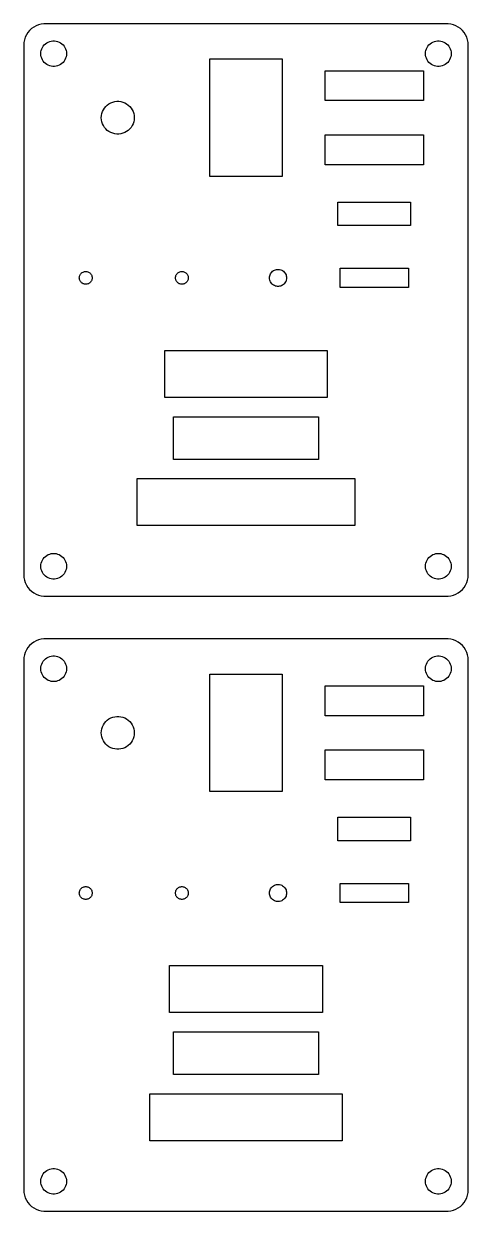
# Model space of a CAD drawing. Header units: metres. Extents: x -52 to 52, y -67 to 3091.
# Drawn here: x -52 to 52, y 1805 to 2083 of the extents above; entities that cross this region are included whole.
import ezdxf

# ---------------------------------------------------------------- set-up
doc = ezdxf.new("R2010")
doc.units = ezdxf.units.M

msp = doc.modelspace()

# ---------------------------------------------------------------- linework, layer by layer
for p, q in [((-49.6791, 2082.22), (-50.1871, 2081.85)), ((-49.1289, 2082.52), (-49.6791, 2082.22)), ((-48.5451, 2082.76), (-49.1289, 2082.52)), ((-47.9369, 2082.91), (-48.5451, 2082.76)), ((-47.3139, 2082.99), (-47.9369, 2082.91)), ((47.3139, 2082.99), (-47.3139, 2082.99)), ((47.9369, 2082.91), (47.3139, 2082.99)), ((48.5451, 2082.76), (47.9369, 2082.91)), ((49.1289, 2082.52), (48.5451, 2082.76)), ((49.6791, 2082.22), (49.1289, 2082.52)), ((50.1871, 2081.85), (49.6791, 2082.22)), ((-51.6489, 2079.84), (-51.8429, 2079.24)), ((-51.3815, 2080.41), (-51.6489, 2079.84)), ((-51.0451, 2080.94), (-51.3815, 2080.41)), ((-50.6448, 2081.42), (-51.0451, 2080.94)), ((-50.1871, 2081.85), (-50.6448, 2081.42)), ((50.6448, 2081.42), (50.1871, 2081.85)), ((51.0451, 2080.94), (50.6448, 2081.42)), ((51.3815, 2080.41), (51.0451, 2080.94)), ((51.6489, 2079.84), (51.3815, 2080.41)), ((51.8429, 2079.24), (51.6489, 2079.84)), ((-51.9606, 2078.63), (-52, 2078)), ((-52, 2078), (-52, 1954)), ((-51.8429, 2079.24), (-51.9606, 2078.63)), ((-47.9763, 2076.38), (-47.9057, 2076.75)), ((-47.9057, 2076.75), (-47.7893, 2077.1)), ((-47.7893, 2077.1), (-47.6289, 2077.45)), ((-47.6289, 2077.45), (-47.427, 2077.76)), ((-47.427, 2077.76), (-47.1869, 2078.05)), ((-47.1869, 2078.05), (-46.9123, 2078.31)), ((-46.9123, 2078.31), (-46.6075, 2078.53)), ((-46.6075, 2078.53), (-46.2773, 2078.71)), ((-46.2773, 2078.71), (-45.927, 2078.85)), ((-45.927, 2078.85), (-45.5621, 2078.95)), ((-45.5621, 2078.95), (-45.1884, 2078.99)), ((-45.1884, 2078.99), (-44.8116, 2078.99)), ((-44.8116, 2078.99), (-44.4379, 2078.95)), ((-44.4379, 2078.95), (-44.0729, 2078.85)), ((-44.0729, 2078.85), (-43.7227, 2078.71)), ((-43.7227, 2078.71), (-43.3925, 2078.53)), ((-43.3925, 2078.53), (-43.0877, 2078.31)), ((-43.0877, 2078.31), (-42.8131, 2078.05)), ((-42.8131, 2078.05), (-42.5729, 2077.76)), ((-42.5729, 2077.76), (-42.3711, 2077.45)), ((-42.3711, 2077.45), (-42.2107, 2077.1)), ((-42.2107, 2077.1), (-42.0942, 2076.75)), ((-42.0942, 2076.75), (-42.0237, 2076.38)), ((42.0237, 2076.38), (42.0942, 2076.75)), ((42.0942, 2076.75), (42.2107, 2077.1)), ((42.2107, 2077.1), (42.3711, 2077.45)), ((42.3711, 2077.45), (42.5729, 2077.76)), ((42.5729, 2077.76), (42.8131, 2078.05)), ((42.8131, 2078.05), (43.0877, 2078.31)), ((43.0877, 2078.31), (43.3925, 2078.53)), ((43.3925, 2078.53), (43.7227, 2078.71)), ((43.7227, 2078.71), (44.0729, 2078.85)), ((44.0729, 2078.85), (44.4379, 2078.95)), ((44.4379, 2078.95), (44.8116, 2078.99)), ((44.8116, 2078.99), (45.1884, 2078.99)), ((45.1884, 2078.99), (45.5621, 2078.95)), ((45.5621, 2078.95), (45.927, 2078.85)), ((45.927, 2078.85), (46.2773, 2078.71)), ((46.2773, 2078.71), (46.6075, 2078.53)), ((46.6075, 2078.53), (46.9123, 2078.31)), ((46.9123, 2078.31), (47.1869, 2078.05)), ((47.1869, 2078.05), (47.427, 2077.76)), ((47.427, 2077.76), (47.6289, 2077.45)), ((47.6289, 2077.45), (47.7893, 2077.1)), ((47.7893, 2077.1), (47.9057, 2076.75)), ((47.9057, 2076.75), (47.9763, 2076.38)), ((51.9606, 2078.63), (51.8429, 2079.24)), ((52, 2078), (51.9606, 2078.63)), ((52, 1954), (52, 2078)), ((-48, 2076), (-47.9763, 2076.38)), ((-47.9763, 2075.62), (-48, 2076)), ((-47.9057, 2075.25), (-47.9763, 2075.62)), ((-47.7893, 2074.9), (-47.9057, 2075.25)), ((-47.6289, 2074.55), (-47.7893, 2074.9)), ((-47.427, 2074.24), (-47.6289, 2074.55)), ((-47.1869, 2073.95), (-47.427, 2074.24)), ((-46.9123, 2073.69), (-47.1869, 2073.95)), ((-42.8131, 2073.95), (-43.0877, 2073.69)), ((-42.5729, 2074.24), (-42.8131, 2073.95)), ((-42.3711, 2074.55), (-42.5729, 2074.24)), ((-42.2107, 2074.9), (-42.3711, 2074.55)), ((-42.0942, 2075.25), (-42.2107, 2074.9)), ((-42.0237, 2075.62), (-42.0942, 2075.25)), ((-42.0237, 2076.38), (-42, 2076)), ((-42, 2076), (-42.0237, 2075.62)), ((-8.5, 2047.25), (-8.5, 2074.75)), ((-8.5, 2074.75), (8.5, 2074.75)), ((8.5, 2074.75), (8.5, 2047.25)), ((42, 2076), (42.0237, 2076.38)), ((42.0237, 2075.62), (42, 2076)), ((42.0942, 2075.25), (42.0237, 2075.62)), ((42.2107, 2074.9), (42.0942, 2075.25)), ((42.3711, 2074.55), (42.2107, 2074.9)), ((42.5729, 2074.24), (42.3711, 2074.55)), ((42.8131, 2073.95), (42.5729, 2074.24)), ((43.0877, 2073.69), (42.8131, 2073.95)), ((47.1869, 2073.95), (46.9123, 2073.69)), ((47.427, 2074.24), (47.1869, 2073.95)), ((47.6289, 2074.55), (47.427, 2074.24)), ((47.7893, 2074.9), (47.6289, 2074.55)), ((47.9057, 2075.25), (47.7893, 2074.9)), ((47.9763, 2075.62), (47.9057, 2075.25)), ((47.9763, 2076.38), (48, 2076)), ((48, 2076), (47.9763, 2075.62)), ((-46.6075, 2073.47), (-46.9123, 2073.69)), ((-46.2773, 2073.29), (-46.6075, 2073.47)), ((-45.927, 2073.15), (-46.2773, 2073.29)), ((-45.5621, 2073.05), (-45.927, 2073.15)), ((-45.1884, 2073.01), (-45.5621, 2073.05)), ((-44.8116, 2073.01), (-45.1884, 2073.01)), ((-44.4379, 2073.05), (-44.8116, 2073.01)), ((-44.0729, 2073.15), (-44.4379, 2073.05)), ((-43.7227, 2073.29), (-44.0729, 2073.15)), ((-43.3925, 2073.47), (-43.7227, 2073.29)), ((-43.0877, 2073.69), (-43.3925, 2073.47)), ((18.5, 2065), (18.5, 2072)), ((18.5, 2072), (41.5, 2072)), ((41.5, 2072), (41.5, 2065)), ((43.3925, 2073.47), (43.0877, 2073.69)), ((43.7227, 2073.29), (43.3925, 2073.47)), ((44.0729, 2073.15), (43.7227, 2073.29)), ((44.4379, 2073.05), (44.0729, 2073.15)), ((44.8116, 2073.01), (44.4379, 2073.05)), ((45.1884, 2073.01), (44.8116, 2073.01)), ((45.5621, 2073.05), (45.1884, 2073.01)), ((45.927, 2073.15), (45.5621, 2073.05)), ((46.2773, 2073.29), (45.927, 2073.15)), ((46.6075, 2073.47), (46.2773, 2073.29)), ((46.9123, 2073.69), (46.6075, 2073.47)), ((-33.5796, 2062.42), (-33.3738, 2062.85)), ((-33.3738, 2062.85), (-33.1147, 2063.26)), ((-33.1147, 2063.26), (-32.8065, 2063.64)), ((-32.8065, 2063.64), (-32.4541, 2063.97)), ((-32.4541, 2063.97), (-32.0629, 2064.25)), ((-32.0629, 2064.25), (-31.6392, 2064.48)), ((-31.6392, 2064.48), (-31.1897, 2064.66)), ((-31.1897, 2064.66), (-30.7214, 2064.78)), ((-30.7214, 2064.78), (-30.2417, 2064.84)), ((-30.2417, 2064.84), (-29.7583, 2064.84)), ((-29.7583, 2064.84), (-29.2786, 2064.78)), ((-29.2786, 2064.78), (-28.8103, 2064.66)), ((-28.8103, 2064.66), (-28.3607, 2064.48)), ((-28.3607, 2064.48), (-27.9371, 2064.25)), ((-27.9371, 2064.25), (-27.5459, 2063.97)), ((-27.5459, 2063.97), (-27.1935, 2063.64)), ((-27.1935, 2063.64), (-26.8853, 2063.26)), ((-26.8853, 2063.26), (-26.6262, 2062.85)), ((-26.6262, 2062.85), (-26.4203, 2062.42)), ((41.5, 2065), (18.5, 2065)), ((-33.85, 2061), (-33.8196, 2061.48)), ((-33.8196, 2060.52), (-33.85, 2061)), ((-33.8196, 2061.48), (-33.729, 2061.96)), ((-33.729, 2060.04), (-33.8196, 2060.52)), ((-33.729, 2061.96), (-33.5796, 2062.42)), ((-33.5796, 2059.58), (-33.729, 2060.04)), ((-26.4203, 2062.42), (-26.271, 2061.96)), ((-26.271, 2060.04), (-26.4203, 2059.58)), ((-26.271, 2061.96), (-26.1804, 2061.48)), ((-26.1804, 2060.52), (-26.271, 2060.04)), ((-26.1804, 2061.48), (-26.15, 2061)), ((-26.15, 2061), (-26.1804, 2060.52)), ((-33.3738, 2059.15), (-33.5796, 2059.58)), ((-33.1147, 2058.74), (-33.3738, 2059.15)), ((-32.8065, 2058.36), (-33.1147, 2058.74)), ((-32.4541, 2058.03), (-32.8065, 2058.36)), ((-32.0629, 2057.75), (-32.4541, 2058.03)), ((-31.6392, 2057.52), (-32.0629, 2057.75)), ((-31.1897, 2057.34), (-31.6392, 2057.52)), ((-30.7214, 2057.22), (-31.1897, 2057.34)), ((-30.2417, 2057.16), (-30.7214, 2057.22)), ((-29.7583, 2057.16), (-30.2417, 2057.16)), ((-29.2786, 2057.22), (-29.7583, 2057.16)), ((-28.8103, 2057.34), (-29.2786, 2057.22)), ((-28.3607, 2057.52), (-28.8103, 2057.34)), ((-27.9371, 2057.75), (-28.3607, 2057.52)), ((-27.5459, 2058.03), (-27.9371, 2057.75)), ((-27.1935, 2058.36), (-27.5459, 2058.03)), ((-26.8853, 2058.74), (-27.1935, 2058.36)), ((-26.6262, 2059.15), (-26.8853, 2058.74)), ((-26.4203, 2059.58), (-26.6262, 2059.15)), ((18.5, 2050), (18.5, 2057)), ((18.5, 2057), (41.5, 2057)), ((41.5, 2057), (41.5, 2050)), ((41.5, 2050), (18.5, 2050)), ((8.5, 2047.25), (-8.5, 2047.25)), ((21.5, 2035.75), (21.5, 2041.25)), ((21.5, 2041.25), (38.5, 2041.25)), ((38.5, 2041.25), (38.5, 2035.75)), ((38.5, 2035.75), (21.5, 2035.75)), ((-38.9882, 2023.69), (-38.9529, 2023.87)), ((-38.9529, 2023.87), (-38.8947, 2024.05)), ((-38.8947, 2024.05), (-38.8145, 2024.22)), ((-38.8145, 2024.22), (-38.7135, 2024.38)), ((-38.7135, 2024.38), (-38.5934, 2024.53)), ((-38.5934, 2024.53), (-38.4561, 2024.66)), ((-38.4561, 2024.66), (-38.3037, 2024.77)), ((-38.3037, 2024.77), (-38.1387, 2024.86)), ((-38.1387, 2024.86), (-37.9635, 2024.93)), ((-37.9635, 2024.93), (-37.7811, 2024.97)), ((-37.7811, 2024.97), (-37.5942, 2025)), ((-37.5942, 2025), (-37.4058, 2025)), ((-37.4058, 2025), (-37.2189, 2024.97)), ((-37.2189, 2024.97), (-37.0365, 2024.93)), ((-37.0365, 2024.93), (-36.8613, 2024.86)), ((-36.8613, 2024.86), (-36.6963, 2024.77)), ((-36.6963, 2024.77), (-36.5439, 2024.66)), ((-36.5439, 2024.66), (-36.4065, 2024.53)), ((-36.4065, 2024.53), (-36.2865, 2024.38)), ((-36.2865, 2024.38), (-36.1855, 2024.22)), ((-36.1855, 2024.22), (-36.1053, 2024.05)), ((-36.1053, 2024.05), (-36.0471, 2023.87)), ((-36.0471, 2023.87), (-36.0118, 2023.69)), ((-16.4882, 2023.69), (-16.4529, 2023.87)), ((-16.4529, 2023.87), (-16.3947, 2024.05)), ((-16.3947, 2024.05), (-16.3145, 2024.22)), ((-16.3145, 2024.22), (-16.2135, 2024.38)), ((-16.2135, 2024.38), (-16.0934, 2024.53)), ((-16.0934, 2024.53), (-15.9561, 2024.66)), ((-15.9561, 2024.66), (-15.8037, 2024.77)), ((-15.8037, 2024.77), (-15.6387, 2024.86)), ((-15.6387, 2024.86), (-15.4635, 2024.93)), ((-15.4635, 2024.93), (-15.2811, 2024.97)), ((-15.2811, 2024.97), (-15.0942, 2025)), ((-15.0942, 2025), (-14.9058, 2025)), ((-14.9058, 2025), (-14.7189, 2024.97)), ((-14.7189, 2024.97), (-14.5365, 2024.93)), ((-14.5365, 2024.93), (-14.3613, 2024.86)), ((-14.3613, 2024.86), (-14.1963, 2024.77)), ((-14.1963, 2024.77), (-14.0439, 2024.66)), ((-14.0439, 2024.66), (-13.9065, 2024.53)), ((-13.9065, 2024.53), (-13.7865, 2024.38)), ((-13.7865, 2024.38), (-13.6855, 2024.22)), ((-13.6855, 2024.22), (-13.6053, 2024.05)), ((-13.6053, 2024.05), (-13.5471, 2023.87)), ((-13.5471, 2023.87), (-13.5118, 2023.69)), ((5.5, 2023.5), (5.51576, 2023.75)), ((5.51576, 2023.75), (5.56282, 2024)), ((5.56282, 2024), (5.64044, 2024.24)), ((5.64044, 2024.24), (5.74738, 2024.46)), ((5.74738, 2024.46), (5.88196, 2024.68)), ((5.88196, 2024.68), (6.04205, 2024.87)), ((6.04205, 2024.87), (6.22514, 2025.04)), ((6.22514, 2025.04), (6.42834, 2025.19)), ((6.42834, 2025.19), (6.64844, 2025.31)), ((6.64844, 2025.31), (6.88196, 2025.4)), ((6.88196, 2025.4), (7.12523, 2025.46)), ((7.12523, 2025.46), (7.3744, 2025.5)), ((7.3744, 2025.5), (7.62558, 2025.5)), ((7.62558, 2025.5), (7.87476, 2025.46)), ((7.87476, 2025.46), (8.11803, 2025.4)), ((8.11803, 2025.4), (8.35155, 2025.31)), ((8.35155, 2025.31), (8.57164, 2025.19)), ((8.57164, 2025.19), (8.77484, 2025.04)), ((8.77484, 2025.04), (8.95793, 2024.87)), ((8.95793, 2024.87), (9.11803, 2024.68)), ((9.11803, 2024.68), (9.25261, 2024.46)), ((9.25261, 2024.46), (9.35954, 2024.24)), ((9.35954, 2024.24), (9.43716, 2024)), ((9.43716, 2024), (9.48422, 2023.75)), ((9.48422, 2023.75), (9.5, 2023.5)), ((22, 2021.25), (22, 2025.75)), ((22, 2025.75), (38, 2025.75)), ((38, 2025.75), (38, 2021.25)), ((-39, 2023.5), (-38.9882, 2023.69)), ((-38.9882, 2023.31), (-39, 2023.5)), ((-38.9529, 2023.13), (-38.9882, 2023.31)), ((-38.8947, 2022.95), (-38.9529, 2023.13)), ((-38.8145, 2022.78), (-38.8947, 2022.95)), ((-38.7135, 2022.62), (-38.8145, 2022.78)), ((-38.5934, 2022.47), (-38.7135, 2022.62)), ((-38.4561, 2022.34), (-38.5934, 2022.47)), ((-38.3037, 2022.23), (-38.4561, 2022.34)), ((-38.1387, 2022.14), (-38.3037, 2022.23)), ((-37.9635, 2022.07), (-38.1387, 2022.14)), ((-37.7811, 2022.03), (-37.9635, 2022.07)), ((-37.5942, 2022), (-37.7811, 2022.03)), ((-37.4058, 2022), (-37.5942, 2022)), ((-37.2189, 2022.03), (-37.4058, 2022)), ((-37.0365, 2022.07), (-37.2189, 2022.03)), ((-36.8613, 2022.14), (-37.0365, 2022.07)), ((-36.6963, 2022.23), (-36.8613, 2022.14)), ((-36.5439, 2022.34), (-36.6963, 2022.23)), ((-36.4065, 2022.47), (-36.5439, 2022.34)), ((-36.2865, 2022.62), (-36.4065, 2022.47)), ((-36.1855, 2022.78), (-36.2865, 2022.62)), ((-36.1053, 2022.95), (-36.1855, 2022.78)), ((-36.0471, 2023.13), (-36.1053, 2022.95)), ((-36.0118, 2023.31), (-36.0471, 2023.13)), ((-36.0118, 2023.69), (-36, 2023.5)), ((-36, 2023.5), (-36.0118, 2023.31)), ((-16.5, 2023.5), (-16.4882, 2023.69)), ((-16.4882, 2023.31), (-16.5, 2023.5)), ((-16.4529, 2023.13), (-16.4882, 2023.31)), ((-16.3947, 2022.95), (-16.4529, 2023.13)), ((-16.3145, 2022.78), (-16.3947, 2022.95)), ((-16.2135, 2022.62), (-16.3145, 2022.78)), ((-16.0934, 2022.47), (-16.2135, 2022.62)), ((-15.9561, 2022.34), (-16.0934, 2022.47)), ((-15.8037, 2022.23), (-15.9561, 2022.34)), ((-15.6387, 2022.14), (-15.8037, 2022.23)), ((-15.4635, 2022.07), (-15.6387, 2022.14)), ((-15.2811, 2022.03), (-15.4635, 2022.07)), ((-15.0942, 2022), (-15.2811, 2022.03)), ((-14.9058, 2022), (-15.0942, 2022)), ((-14.7189, 2022.03), (-14.9058, 2022)), ((-14.5365, 2022.07), (-14.7189, 2022.03)), ((-14.3613, 2022.14), (-14.5365, 2022.07)), ((-14.1963, 2022.23), (-14.3613, 2022.14)), ((-14.0439, 2022.34), (-14.1963, 2022.23)), ((-13.9065, 2022.47), (-14.0439, 2022.34)), ((-13.7865, 2022.62), (-13.9065, 2022.47)), ((-13.6855, 2022.78), (-13.7865, 2022.62)), ((-13.6053, 2022.95), (-13.6855, 2022.78)), ((-13.5471, 2023.13), (-13.6053, 2022.95)), ((-13.5118, 2023.31), (-13.5471, 2023.13)), ((-13.5118, 2023.69), (-13.5, 2023.5)), ((-13.5, 2023.5), (-13.5118, 2023.31)), ((5.51576, 2023.25), (5.5, 2023.5)), ((5.56282, 2023), (5.51576, 2023.25)), ((5.64044, 2022.76), (5.56282, 2023)), ((5.74738, 2022.54), (5.64044, 2022.76)), ((5.88196, 2022.32), (5.74738, 2022.54)), ((6.04205, 2022.13), (5.88196, 2022.32)), ((6.22514, 2021.96), (6.04205, 2022.13)), ((6.42834, 2021.81), (6.22514, 2021.96)), ((6.64844, 2021.69), (6.42834, 2021.81)), ((6.88196, 2021.6), (6.64844, 2021.69)), ((7.12523, 2021.54), (6.88196, 2021.6)), ((7.3744, 2021.5), (7.12523, 2021.54)), ((7.62558, 2021.5), (7.3744, 2021.5)), ((7.87476, 2021.54), (7.62558, 2021.5)), ((8.11803, 2021.6), (7.87476, 2021.54)), ((8.35155, 2021.69), (8.11803, 2021.6)), ((8.57164, 2021.81), (8.35155, 2021.69)), ((8.77484, 2021.96), (8.57164, 2021.81)), ((8.95793, 2022.13), (8.77484, 2021.96)), ((9.11803, 2022.32), (8.95793, 2022.13)), ((9.25261, 2022.54), (9.11803, 2022.32)), ((9.35954, 2022.76), (9.25261, 2022.54)), ((9.43716, 2023), (9.35954, 2022.76)), ((9.48422, 2023.25), (9.43716, 2023)), ((9.5, 2023.5), (9.48422, 2023.25)), ((38, 2021.25), (22, 2021.25)), ((-18.9556, 1995.5), (-18.9556, 2006.5)), ((-18.9556, 2006.5), (18.9556, 2006.5)), ((18.9556, 2006.5), (18.9556, 1995.5)), ((18.9556, 1995.5), (-18.9556, 1995.5)), ((-17, 1981), (-17, 1991)), ((-17, 1991), (17, 1991)), ((17, 1991), (17, 1981)), ((17, 1981), (-17, 1981)), ((-25.5, 1965.5), (-25.5, 1976.5)), ((-25.5, 1976.5), (25.5, 1976.5)), ((25.5, 1976.5), (25.5, 1965.5)), ((25.5, 1965.5), (-25.5, 1965.5)), ((-47.9057, 1956.75), (-47.7893, 1957.1)), ((-47.7893, 1957.1), (-47.6289, 1957.45)), ((-47.6289, 1957.45), (-47.427, 1957.76)), ((-47.427, 1957.76), (-47.1869, 1958.05)), ((-47.1869, 1958.05), (-46.9123, 1958.31)), ((-46.9123, 1958.31), (-46.6075, 1958.53)), ((-46.6075, 1958.53), (-46.2773, 1958.71)), ((-46.2773, 1958.71), (-45.927, 1958.85)), ((-45.927, 1958.85), (-45.5621, 1958.95)), ((-45.5621, 1958.95), (-45.1884, 1958.99)), ((-45.1884, 1958.99), (-44.8116, 1958.99)), ((-44.8116, 1958.99), (-44.4379, 1958.95)), ((-44.4379, 1958.95), (-44.0729, 1958.85)), ((-44.0729, 1958.85), (-43.7227, 1958.71)), ((-43.7227, 1958.71), (-43.3925, 1958.53)), ((-43.3925, 1958.53), (-43.0877, 1958.31)), ((-43.0877, 1958.31), (-42.8131, 1958.05)), ((-42.8131, 1958.05), (-42.5729, 1957.76)), ((-42.5729, 1957.76), (-42.3711, 1957.45)), ((-42.3711, 1957.45), (-42.2107, 1957.1)), ((-42.2107, 1957.1), (-42.0942, 1956.75)), ((42.0942, 1956.75), (42.2107, 1957.1)), ((42.2107, 1957.1), (42.3711, 1957.45)), ((42.3711, 1957.45), (42.5729, 1957.76)), ((42.5729, 1957.76), (42.8131, 1958.05)), ((42.8131, 1958.05), (43.0877, 1958.31)), ((43.0877, 1958.31), (43.3925, 1958.53)), ((43.3925, 1958.53), (43.7227, 1958.71)), ((43.7227, 1958.71), (44.0729, 1958.85)), ((44.0729, 1958.85), (44.4379, 1958.95)), ((44.4379, 1958.95), (44.8116, 1958.99)), ((44.8116, 1958.99), (45.1884, 1958.99)), ((45.1884, 1958.99), (45.5621, 1958.95)), ((45.5621, 1958.95), (45.927, 1958.85)), ((45.927, 1958.85), (46.2773, 1958.71)), ((46.2773, 1958.71), (46.6075, 1958.53)), ((46.6075, 1958.53), (46.9123, 1958.31)), ((46.9123, 1958.31), (47.1869, 1958.05)), ((47.1869, 1958.05), (47.427, 1957.76)), ((47.427, 1957.76), (47.6289, 1957.45)), ((47.6289, 1957.45), (47.7893, 1957.1)), ((47.7893, 1957.1), (47.9057, 1956.75)), ((-48, 1956), (-47.9763, 1956.38)), ((-47.9763, 1955.62), (-48, 1956)), ((-47.9763, 1956.38), (-47.9057, 1956.75)), ((-47.9057, 1955.25), (-47.9763, 1955.62)), ((-47.7893, 1954.9), (-47.9057, 1955.25)), ((-47.6289, 1954.55), (-47.7893, 1954.9)), ((-47.427, 1954.24), (-47.6289, 1954.55)), ((-47.1869, 1953.95), (-47.427, 1954.24)), ((-42.5729, 1954.24), (-42.8131, 1953.95)), ((-42.3711, 1954.55), (-42.5729, 1954.24)), ((-42.2107, 1954.9), (-42.3711, 1954.55)), ((-42.0942, 1955.25), (-42.2107, 1954.9)), ((-42.0942, 1956.75), (-42.0237, 1956.38)), ((-42.0237, 1955.62), (-42.0942, 1955.25)), ((-42.0237, 1956.38), (-42, 1956)), ((-42, 1956), (-42.0237, 1955.62)), ((42, 1956), (42.0237, 1956.38)), ((42.0237, 1955.62), (42, 1956)), ((42.0237, 1956.38), (42.0942, 1956.75)), ((42.0942, 1955.25), (42.0237, 1955.62)), ((42.2107, 1954.9), (42.0942, 1955.25)), ((42.3711, 1954.55), (42.2107, 1954.9)), ((42.5729, 1954.24), (42.3711, 1954.55)), ((42.8131, 1953.95), (42.5729, 1954.24)), ((47.427, 1954.24), (47.1869, 1953.95)), ((47.6289, 1954.55), (47.427, 1954.24)), ((47.7893, 1954.9), (47.6289, 1954.55)), ((47.9057, 1955.25), (47.7893, 1954.9)), ((47.9057, 1956.75), (47.9763, 1956.38)), ((47.9763, 1955.62), (47.9057, 1955.25)), ((47.9763, 1956.38), (48, 1956)), ((48, 1956), (47.9763, 1955.62)), ((-52, 1954), (-51.9606, 1953.37)), ((-51.9606, 1953.37), (-51.8429, 1952.76)), ((-51.8429, 1952.76), (-51.6489, 1952.16)), ((-51.6489, 1952.16), (-51.3815, 1951.59)), ((-51.3815, 1951.59), (-51.0451, 1951.06)), ((-46.9123, 1953.69), (-47.1869, 1953.95)), ((-46.6075, 1953.47), (-46.9123, 1953.69)), ((-46.2773, 1953.29), (-46.6075, 1953.47)), ((-45.927, 1953.15), (-46.2773, 1953.29)), ((-45.5621, 1953.05), (-45.927, 1953.15)), ((-45.1884, 1953.01), (-45.5621, 1953.05)), ((-44.8116, 1953.01), (-45.1884, 1953.01)), ((-44.4379, 1953.05), (-44.8116, 1953.01)), ((-44.0729, 1953.15), (-44.4379, 1953.05)), ((-43.7227, 1953.29), (-44.0729, 1953.15)), ((-43.3925, 1953.47), (-43.7227, 1953.29)), ((-43.0877, 1953.69), (-43.3925, 1953.47)), ((-42.8131, 1953.95), (-43.0877, 1953.69)), ((43.0877, 1953.69), (42.8131, 1953.95)), ((43.3925, 1953.47), (43.0877, 1953.69)), ((43.7227, 1953.29), (43.3925, 1953.47)), ((44.0729, 1953.15), (43.7227, 1953.29)), ((44.4379, 1953.05), (44.0729, 1953.15)), ((44.8116, 1953.01), (44.4379, 1953.05)), ((45.1884, 1953.01), (44.8116, 1953.01)), ((45.5621, 1953.05), (45.1884, 1953.01)), ((45.927, 1953.15), (45.5621, 1953.05)), ((46.2773, 1953.29), (45.927, 1953.15)), ((46.6075, 1953.47), (46.2773, 1953.29)), ((46.9123, 1953.69), (46.6075, 1953.47)), ((47.1869, 1953.95), (46.9123, 1953.69)), ((51.0451, 1951.06), (51.3815, 1951.59)), ((51.3815, 1951.59), (51.6489, 1952.16)), ((51.6489, 1952.16), (51.8429, 1952.76)), ((51.8429, 1952.76), (51.9606, 1953.37)), ((51.9606, 1953.37), (52, 1954)), ((-51.0451, 1951.06), (-50.6448, 1950.58)), ((-50.6448, 1950.58), (-50.1871, 1950.15)), ((-50.1871, 1950.15), (-49.6791, 1949.78)), ((-49.6791, 1949.78), (-49.1289, 1949.48)), ((-49.1289, 1949.48), (-48.5451, 1949.24)), ((-48.5451, 1949.24), (-47.9369, 1949.09)), ((-47.9369, 1949.09), (-47.3139, 1949.01)), ((-47.3139, 1949.01), (47.3139, 1949.01)), ((47.3139, 1949.01), (47.9369, 1949.09)), ((47.9369, 1949.09), (48.5451, 1949.24)), ((48.5451, 1949.24), (49.1289, 1949.48)), ((49.1289, 1949.48), (49.6791, 1949.78)), ((49.6791, 1949.78), (50.1871, 1950.15)), ((50.1871, 1950.15), (50.6448, 1950.58)), ((50.6448, 1950.58), (51.0451, 1951.06)), ((-50.1871, 1937.85), (-50.6448, 1937.42)), ((-49.6791, 1938.22), (-50.1871, 1937.85)), ((-49.1289, 1938.52), (-49.6791, 1938.22)), ((-48.5451, 1938.76), (-49.1289, 1938.52)), ((-47.9369, 1938.91), (-48.5451, 1938.76)), ((-47.3139, 1938.99), (-47.9369, 1938.91)), ((47.3139, 1938.99), (-47.3139, 1938.99)), ((47.9369, 1938.91), (47.3139, 1938.99)), ((48.5451, 1938.76), (47.9369, 1938.91)), ((49.1289, 1938.52), (48.5451, 1938.76)), ((49.6791, 1938.22), (49.1289, 1938.52)), ((50.1871, 1937.85), (49.6791, 1938.22)), ((50.6448, 1937.42), (50.1871, 1937.85)), ((-51.8429, 1935.24), (-51.9606, 1934.63)), ((-51.6489, 1935.84), (-51.8429, 1935.24)), ((-51.3815, 1936.41), (-51.6489, 1935.84)), ((-51.0451, 1936.94), (-51.3815, 1936.41)), ((-50.6448, 1937.42), (-51.0451, 1936.94)), ((-46.2773, 1934.71), (-45.927, 1934.85)), ((-45.927, 1934.85), (-45.5621, 1934.95)), ((-45.5621, 1934.95), (-45.1884, 1934.99)), ((-45.1884, 1934.99), (-44.8116, 1934.99)), ((-44.8116, 1934.99), (-44.4379, 1934.95)), ((-44.4379, 1934.95), (-44.0729, 1934.85)), ((-44.0729, 1934.85), (-43.7227, 1934.71)), ((43.7227, 1934.71), (44.0729, 1934.85)), ((44.0729, 1934.85), (44.4379, 1934.95)), ((44.4379, 1934.95), (44.8116, 1934.99)), ((44.8116, 1934.99), (45.1884, 1934.99)), ((45.1884, 1934.99), (45.5621, 1934.95)), ((45.5621, 1934.95), (45.927, 1934.85)), ((45.927, 1934.85), (46.2773, 1934.71)), ((51.0451, 1936.94), (50.6448, 1937.42)), ((51.3815, 1936.41), (51.0451, 1936.94)), ((51.6489, 1935.84), (51.3815, 1936.41)), ((51.8429, 1935.24), (51.6489, 1935.84)), ((51.9606, 1934.63), (51.8429, 1935.24)), ((-51.9606, 1934.63), (-52, 1934)), ((-52, 1934), (-52, 1810)), ((-48, 1932), (-47.9763, 1932.38)), ((-47.9763, 1931.62), (-48, 1932)), ((-47.9763, 1932.38), (-47.9057, 1932.75)), ((-47.9057, 1932.75), (-47.7893, 1933.1)), ((-47.7893, 1933.1), (-47.6289, 1933.45)), ((-47.6289, 1933.45), (-47.427, 1933.76)), ((-47.427, 1933.76), (-47.1869, 1934.05)), ((-47.1869, 1934.05), (-46.9123, 1934.31)), ((-46.9123, 1934.31), (-46.6075, 1934.53)), ((-46.6075, 1934.53), (-46.2773, 1934.71)), ((-43.7227, 1934.71), (-43.3925, 1934.53)), ((-43.3925, 1934.53), (-43.0877, 1934.31)), ((-43.0877, 1934.31), (-42.8131, 1934.05)), ((-42.8131, 1934.05), (-42.5729, 1933.76)), ((-42.5729, 1933.76), (-42.3711, 1933.45)), ((-42.3711, 1933.45), (-42.2107, 1933.1)), ((-42.2107, 1933.1), (-42.0942, 1932.75)), ((-42.0942, 1932.75), (-42.0237, 1932.38)), ((-42.0237, 1932.38), (-42, 1932)), ((-42, 1932), (-42.0237, 1931.62)), ((42, 1932), (42.0237, 1932.38)), ((42.0237, 1931.62), (42, 1932)), ((42.0237, 1932.38), (42.0942, 1932.75)), ((42.0942, 1932.75), (42.2107, 1933.1)), ((42.2107, 1933.1), (42.3711, 1933.45)), ((42.3711, 1933.45), (42.5729, 1933.76)), ((42.5729, 1933.76), (42.8131, 1934.05)), ((42.8131, 1934.05), (43.0877, 1934.31)), ((43.0877, 1934.31), (43.3925, 1934.53)), ((43.3925, 1934.53), (43.7227, 1934.71)), ((46.2773, 1934.71), (46.6075, 1934.53)), ((46.6075, 1934.53), (46.9123, 1934.31)), ((46.9123, 1934.31), (47.1869, 1934.05)), ((47.1869, 1934.05), (47.427, 1933.76)), ((47.427, 1933.76), (47.6289, 1933.45)), ((47.6289, 1933.45), (47.7893, 1933.1)), ((47.7893, 1933.1), (47.9057, 1932.75)), ((47.9057, 1932.75), (47.9763, 1932.38)), ((47.9763, 1932.38), (48, 1932)), ((48, 1932), (47.9763, 1931.62)), ((52, 1934), (51.9606, 1934.63)), ((52, 1810), (52, 1934)), ((-47.9057, 1931.25), (-47.9763, 1931.62)), ((-47.7893, 1930.9), (-47.9057, 1931.25)), ((-47.6289, 1930.55), (-47.7893, 1930.9)), ((-47.427, 1930.24), (-47.6289, 1930.55)), ((-47.1869, 1929.95), (-47.427, 1930.24)), ((-46.9123, 1929.69), (-47.1869, 1929.95)), ((-46.6075, 1929.47), (-46.9123, 1929.69)), ((-46.2773, 1929.29), (-46.6075, 1929.47)), ((-45.927, 1929.15), (-46.2773, 1929.29)), ((-43.7227, 1929.29), (-44.0729, 1929.15)), ((-43.3925, 1929.47), (-43.7227, 1929.29)), ((-43.0877, 1929.69), (-43.3925, 1929.47)), ((-42.8131, 1929.95), (-43.0877, 1929.69)), ((-42.5729, 1930.24), (-42.8131, 1929.95)), ((-42.3711, 1930.55), (-42.5729, 1930.24)), ((-42.2107, 1930.9), (-42.3711, 1930.55)), ((-42.0942, 1931.25), (-42.2107, 1930.9)), ((-42.0237, 1931.62), (-42.0942, 1931.25)), ((-8.5, 1903.25), (-8.5, 1930.75)), ((-8.5, 1930.75), (8.5, 1930.75)), ((8.5, 1930.75), (8.5, 1903.25)), ((42.0942, 1931.25), (42.0237, 1931.62)), ((42.2107, 1930.9), (42.0942, 1931.25)), ((42.3711, 1930.55), (42.2107, 1930.9)), ((42.5729, 1930.24), (42.3711, 1930.55)), ((42.8131, 1929.95), (42.5729, 1930.24)), ((43.0877, 1929.69), (42.8131, 1929.95)), ((43.3925, 1929.47), (43.0877, 1929.69)), ((43.7227, 1929.29), (43.3925, 1929.47)), ((44.0729, 1929.15), (43.7227, 1929.29)), ((46.2773, 1929.29), (45.927, 1929.15)), ((46.6075, 1929.47), (46.2773, 1929.29)), ((46.9123, 1929.69), (46.6075, 1929.47)), ((47.1869, 1929.95), (46.9123, 1929.69)), ((47.427, 1930.24), (47.1869, 1929.95)), ((47.6289, 1930.55), (47.427, 1930.24)), ((47.7893, 1930.9), (47.6289, 1930.55)), ((47.9057, 1931.25), (47.7893, 1930.9)), ((47.9763, 1931.62), (47.9057, 1931.25)), ((-45.5621, 1929.05), (-45.927, 1929.15)), ((-45.1884, 1929.01), (-45.5621, 1929.05)), ((-44.8116, 1929.01), (-45.1884, 1929.01)), ((-44.4379, 1929.05), (-44.8116, 1929.01)), ((-44.0729, 1929.15), (-44.4379, 1929.05)), ((18.5, 1921), (18.5, 1928)), ((18.5, 1928), (41.5, 1928)), ((41.5, 1928), (41.5, 1921)), ((44.4379, 1929.05), (44.0729, 1929.15)), ((44.8116, 1929.01), (44.4379, 1929.05)), ((45.1884, 1929.01), (44.8116, 1929.01)), ((45.5621, 1929.05), (45.1884, 1929.01)), ((45.927, 1929.15), (45.5621, 1929.05)), ((41.5, 1921), (18.5, 1921)), ((-33.729, 1917.96), (-33.5796, 1918.42)), ((-33.5796, 1918.42), (-33.3738, 1918.85)), ((-33.3738, 1918.85), (-33.1147, 1919.26)), ((-33.1147, 1919.26), (-32.8065, 1919.64)), ((-32.8065, 1919.64), (-32.4541, 1919.97)), ((-32.4541, 1919.97), (-32.0629, 1920.25)), ((-32.0629, 1920.25), (-31.6392, 1920.48)), ((-31.6392, 1920.48), (-31.1897, 1920.66)), ((-31.1897, 1920.66), (-30.7214, 1920.78)), ((-30.7214, 1920.78), (-30.2417, 1920.84)), ((-30.2417, 1920.84), (-29.7583, 1920.84)), ((-29.7583, 1920.84), (-29.2786, 1920.78)), ((-29.2786, 1920.78), (-28.8103, 1920.66)), ((-28.8103, 1920.66), (-28.3607, 1920.48)), ((-28.3607, 1920.48), (-27.9371, 1920.25)), ((-27.9371, 1920.25), (-27.5459, 1919.97)), ((-27.5459, 1919.97), (-27.1935, 1919.64)), ((-27.1935, 1919.64), (-26.8853, 1919.26)), ((-26.8853, 1919.26), (-26.6262, 1918.85)), ((-26.6262, 1918.85), (-26.4203, 1918.42)), ((-26.4203, 1918.42), (-26.271, 1917.96)), ((-33.85, 1917), (-33.8196, 1917.48)), ((-33.8196, 1916.52), (-33.85, 1917)), ((-33.8196, 1917.48), (-33.729, 1917.96)), ((-33.729, 1916.04), (-33.8196, 1916.52)), ((-33.5796, 1915.58), (-33.729, 1916.04)), ((-33.3738, 1915.15), (-33.5796, 1915.58)), ((-26.4203, 1915.58), (-26.6262, 1915.15)), ((-26.271, 1916.04), (-26.4203, 1915.58)), ((-26.271, 1917.96), (-26.1804, 1917.48)), ((-26.1804, 1916.52), (-26.271, 1916.04)), ((-26.1804, 1917.48), (-26.15, 1917)), ((-26.15, 1917), (-26.1804, 1916.52)), ((-33.1147, 1914.74), (-33.3738, 1915.15)), ((-32.8065, 1914.36), (-33.1147, 1914.74)), ((-32.4541, 1914.03), (-32.8065, 1914.36)), ((-32.0629, 1913.75), (-32.4541, 1914.03)), ((-31.6392, 1913.52), (-32.0629, 1913.75)), ((-31.1897, 1913.34), (-31.6392, 1913.52)), ((-30.7214, 1913.22), (-31.1897, 1913.34)), ((-30.2417, 1913.16), (-30.7214, 1913.22)), ((-29.7583, 1913.16), (-30.2417, 1913.16)), ((-29.2786, 1913.22), (-29.7583, 1913.16)), ((-28.8103, 1913.34), (-29.2786, 1913.22)), ((-28.3607, 1913.52), (-28.8103, 1913.34)), ((-27.9371, 1913.75), (-28.3607, 1913.52)), ((-27.5459, 1914.03), (-27.9371, 1913.75)), ((-27.1935, 1914.36), (-27.5459, 1914.03)), ((-26.8853, 1914.74), (-27.1935, 1914.36)), ((-26.6262, 1915.15), (-26.8853, 1914.74)), ((18.5, 1906), (18.5, 1913)), ((18.5, 1913), (41.5, 1913)), ((41.5, 1913), (41.5, 1906)), ((41.5, 1906), (18.5, 1906)), ((8.5, 1903.25), (-8.5, 1903.25)), ((21.5, 1891.75), (21.5, 1897.25)), ((21.5, 1897.25), (38.5, 1897.25)), ((38.5, 1897.25), (38.5, 1891.75)), ((38.5, 1891.75), (21.5, 1891.75)), ((-39, 1879.5), (-38.9882, 1879.69)), ((-38.9882, 1879.31), (-39, 1879.5)), ((-38.9882, 1879.69), (-38.9529, 1879.87)), ((-38.9529, 1879.13), (-38.9882, 1879.31)), ((-38.9529, 1879.87), (-38.8947, 1880.05)), ((-38.8947, 1880.05), (-38.8145, 1880.22)), ((-38.8145, 1880.22), (-38.7135, 1880.38)), ((-38.7135, 1880.38), (-38.5934, 1880.53)), ((-38.5934, 1880.53), (-38.4561, 1880.66)), ((-38.4561, 1880.66), (-38.3037, 1880.77)), ((-38.3037, 1880.77), (-38.1387, 1880.86)), ((-38.1387, 1880.86), (-37.9635, 1880.93)), ((-37.9635, 1880.93), (-37.7811, 1880.97)), ((-37.7811, 1880.97), (-37.5942, 1881)), ((-37.5942, 1881), (-37.4058, 1881)), ((-37.4058, 1881), (-37.2189, 1880.97)), ((-37.2189, 1880.97), (-37.0365, 1880.93)), ((-37.0365, 1880.93), (-36.8613, 1880.86)), ((-36.8613, 1880.86), (-36.6963, 1880.77)), ((-36.6963, 1880.77), (-36.5439, 1880.66)), ((-36.5439, 1880.66), (-36.4065, 1880.53)), ((-36.4065, 1880.53), (-36.2865, 1880.38)), ((-36.2865, 1880.38), (-36.1855, 1880.22)), ((-36.1855, 1880.22), (-36.1053, 1880.05)), ((-36.1053, 1880.05), (-36.0471, 1879.87)), ((-36.0471, 1879.87), (-36.0118, 1879.69)), ((-36.0118, 1879.31), (-36.0471, 1879.13)), ((-36.0118, 1879.69), (-36, 1879.5)), ((-36, 1879.5), (-36.0118, 1879.31)), ((-16.5, 1879.5), (-16.4882, 1879.69)), ((-16.4882, 1879.31), (-16.5, 1879.5)), ((-16.4882, 1879.69), (-16.4529, 1879.87)), ((-16.4529, 1879.13), (-16.4882, 1879.31)), ((-16.4529, 1879.87), (-16.3947, 1880.05)), ((-16.3947, 1880.05), (-16.3145, 1880.22)), ((-16.3145, 1880.22), (-16.2135, 1880.38)), ((-16.2135, 1880.38), (-16.0934, 1880.53)), ((-16.0934, 1880.53), (-15.9561, 1880.66)), ((-15.9561, 1880.66), (-15.8037, 1880.77)), ((-15.8037, 1880.77), (-15.6387, 1880.86)), ((-15.6387, 1880.86), (-15.4635, 1880.93)), ((-15.4635, 1880.93), (-15.2811, 1880.97)), ((-15.2811, 1880.97), (-15.0942, 1881)), ((-15.0942, 1881), (-14.9058, 1881)), ((-14.9058, 1881), (-14.7189, 1880.97)), ((-14.7189, 1880.97), (-14.5365, 1880.93)), ((-14.5365, 1880.93), (-14.3613, 1880.86)), ((-14.3613, 1880.86), (-14.1963, 1880.77)), ((-14.1963, 1880.77), (-14.0439, 1880.66)), ((-14.0439, 1880.66), (-13.9065, 1880.53)), ((-13.9065, 1880.53), (-13.7865, 1880.38)), ((-13.7865, 1880.38), (-13.6855, 1880.22)), ((-13.6855, 1880.22), (-13.6053, 1880.05)), ((-13.6053, 1880.05), (-13.5471, 1879.87)), ((-13.5471, 1879.87), (-13.5118, 1879.69)), ((-13.5118, 1879.31), (-13.5471, 1879.13)), ((-13.5118, 1879.69), (-13.5, 1879.5)), ((-13.5, 1879.5), (-13.5118, 1879.31)), ((5.5, 1879.5), (5.51576, 1879.75)), ((5.51576, 1879.25), (5.5, 1879.5)), ((5.51576, 1879.75), (5.56282, 1880)), ((5.56282, 1879), (5.51576, 1879.25)), ((5.56282, 1880), (5.64044, 1880.24)), ((5.64044, 1880.24), (5.74738, 1880.46)), ((5.74738, 1880.46), (5.88196, 1880.68)), ((5.88196, 1880.68), (6.04205, 1880.87)), ((6.04205, 1880.87), (6.22514, 1881.04)), ((6.22514, 1881.04), (6.42834, 1881.19)), ((6.42834, 1881.19), (6.64844, 1881.31)), ((6.64844, 1881.31), (6.88196, 1881.4)), ((6.88196, 1881.4), (7.12523, 1881.46)), ((7.12523, 1881.46), (7.3744, 1881.5)), ((7.3744, 1881.5), (7.62558, 1881.5)), ((7.62558, 1881.5), (7.87476, 1881.46)), ((7.87476, 1881.46), (8.11803, 1881.4)), ((8.11803, 1881.4), (8.35155, 1881.31)), ((8.35155, 1881.31), (8.57164, 1881.19)), ((8.57164, 1881.19), (8.77484, 1881.04)), ((8.77484, 1881.04), (8.95793, 1880.87)), ((8.95793, 1880.87), (9.11803, 1880.68)), ((9.11803, 1880.68), (9.25261, 1880.46)), ((9.25261, 1880.46), (9.35954, 1880.24)), ((9.35954, 1880.24), (9.43716, 1880)), ((9.43716, 1880), (9.48422, 1879.75)), ((9.48422, 1879.25), (9.43716, 1879)), ((9.48422, 1879.75), (9.5, 1879.5)), ((9.5, 1879.5), (9.48422, 1879.25)), ((22, 1877.25), (22, 1881.75)), ((22, 1881.75), (38, 1881.75)), ((38, 1881.75), (38, 1877.25)), ((-38.8947, 1878.95), (-38.9529, 1879.13)), ((-38.8145, 1878.78), (-38.8947, 1878.95)), ((-38.7135, 1878.62), (-38.8145, 1878.78)), ((-38.5934, 1878.47), (-38.7135, 1878.62)), ((-38.4561, 1878.34), (-38.5934, 1878.47)), ((-38.3037, 1878.23), (-38.4561, 1878.34)), ((-38.1387, 1878.14), (-38.3037, 1878.23)), ((-37.9635, 1878.07), (-38.1387, 1878.14)), ((-37.7811, 1878.03), (-37.9635, 1878.07)), ((-37.5942, 1878), (-37.7811, 1878.03)), ((-37.4058, 1878), (-37.5942, 1878)), ((-37.2189, 1878.03), (-37.4058, 1878)), ((-37.0365, 1878.07), (-37.2189, 1878.03)), ((-36.8613, 1878.14), (-37.0365, 1878.07)), ((-36.6963, 1878.23), (-36.8613, 1878.14)), ((-36.5439, 1878.34), (-36.6963, 1878.23)), ((-36.4065, 1878.47), (-36.5439, 1878.34)), ((-36.2865, 1878.62), (-36.4065, 1878.47)), ((-36.1855, 1878.78), (-36.2865, 1878.62)), ((-36.1053, 1878.95), (-36.1855, 1878.78)), ((-36.0471, 1879.13), (-36.1053, 1878.95)), ((-16.3947, 1878.95), (-16.4529, 1879.13)), ((-16.3145, 1878.78), (-16.3947, 1878.95)), ((-16.2135, 1878.62), (-16.3145, 1878.78)), ((-16.0934, 1878.47), (-16.2135, 1878.62)), ((-15.9561, 1878.34), (-16.0934, 1878.47)), ((-15.8037, 1878.23), (-15.9561, 1878.34)), ((-15.6387, 1878.14), (-15.8037, 1878.23)), ((-15.4635, 1878.07), (-15.6387, 1878.14)), ((-15.2811, 1878.03), (-15.4635, 1878.07)), ((-15.0942, 1878), (-15.2811, 1878.03)), ((-14.9058, 1878), (-15.0942, 1878)), ((-14.7189, 1878.03), (-14.9058, 1878)), ((-14.5365, 1878.07), (-14.7189, 1878.03)), ((-14.3613, 1878.14), (-14.5365, 1878.07)), ((-14.1963, 1878.23), (-14.3613, 1878.14)), ((-14.0439, 1878.34), (-14.1963, 1878.23)), ((-13.9065, 1878.47), (-14.0439, 1878.34)), ((-13.7865, 1878.62), (-13.9065, 1878.47)), ((-13.6855, 1878.78), (-13.7865, 1878.62)), ((-13.6053, 1878.95), (-13.6855, 1878.78)), ((-13.5471, 1879.13), (-13.6053, 1878.95)), ((5.64044, 1878.76), (5.56282, 1879)), ((5.74738, 1878.54), (5.64044, 1878.76)), ((5.88196, 1878.32), (5.74738, 1878.54)), ((6.04205, 1878.13), (5.88196, 1878.32)), ((6.22514, 1877.96), (6.04205, 1878.13)), ((6.42834, 1877.81), (6.22514, 1877.96)), ((6.64844, 1877.69), (6.42834, 1877.81)), ((6.88196, 1877.6), (6.64844, 1877.69)), ((7.12523, 1877.54), (6.88196, 1877.6)), ((7.3744, 1877.5), (7.12523, 1877.54)), ((7.62558, 1877.5), (7.3744, 1877.5)), ((7.87476, 1877.54), (7.62558, 1877.5)), ((8.11803, 1877.6), (7.87476, 1877.54)), ((8.35155, 1877.69), (8.11803, 1877.6)), ((8.57164, 1877.81), (8.35155, 1877.69)), ((8.77484, 1877.96), (8.57164, 1877.81)), ((8.95793, 1878.13), (8.77484, 1877.96)), ((9.11803, 1878.32), (8.95793, 1878.13)), ((9.25261, 1878.54), (9.11803, 1878.32)), ((9.35954, 1878.76), (9.25261, 1878.54)), ((9.43716, 1879), (9.35954, 1878.76)), ((38, 1877.25), (22, 1877.25)), ((-17.8889, 1851.5), (-17.8889, 1862.5)), ((-17.8889, 1862.5), (17.8889, 1862.5)), ((17.8889, 1862.5), (17.8889, 1851.5)), ((17.8889, 1851.5), (-17.8889, 1851.5)), ((-17, 1837), (-17, 1847)), ((-17, 1847), (17, 1847)), ((17, 1847), (17, 1837)), ((17, 1837), (-17, 1837)), ((-22.5, 1821.5), (-22.5, 1832.5)), ((-22.5, 1832.5), (22.5, 1832.5)), ((22.5, 1832.5), (22.5, 1821.5)), ((22.5, 1821.5), (-22.5, 1821.5)), ((-47.9763, 1812.38), (-47.9057, 1812.75)), ((-47.9057, 1812.75), (-47.7893, 1813.1)), ((-47.7893, 1813.1), (-47.6289, 1813.45)), ((-47.6289, 1813.45), (-47.427, 1813.76)), ((-47.427, 1813.76), (-47.1869, 1814.05)), ((-47.1869, 1814.05), (-46.9123, 1814.31)), ((-46.9123, 1814.31), (-46.6075, 1814.53)), ((-46.6075, 1814.53), (-46.2773, 1814.71)), ((-46.2773, 1814.71), (-45.927, 1814.85)), ((-45.927, 1814.85), (-45.5621, 1814.95)), ((-45.5621, 1814.95), (-45.1884, 1814.99)), ((-45.1884, 1814.99), (-44.8116, 1814.99)), ((-44.8116, 1814.99), (-44.4379, 1814.95)), ((-44.4379, 1814.95), (-44.0729, 1814.85)), ((-44.0729, 1814.85), (-43.7227, 1814.71)), ((-43.7227, 1814.71), (-43.3925, 1814.53)), ((-43.3925, 1814.53), (-43.0877, 1814.31)), ((-43.0877, 1814.31), (-42.8131, 1814.05)), ((-42.8131, 1814.05), (-42.5729, 1813.76)), ((-42.5729, 1813.76), (-42.3711, 1813.45)), ((-42.3711, 1813.45), (-42.2107, 1813.1)), ((-42.2107, 1813.1), (-42.0942, 1812.75)), ((-42.0942, 1812.75), (-42.0237, 1812.38)), ((42.0237, 1812.38), (42.0942, 1812.75)), ((42.0942, 1812.75), (42.2107, 1813.1)), ((42.2107, 1813.1), (42.3711, 1813.45)), ((42.3711, 1813.45), (42.5729, 1813.76)), ((42.5729, 1813.76), (42.8131, 1814.05)), ((42.8131, 1814.05), (43.0877, 1814.31)), ((43.0877, 1814.31), (43.3925, 1814.53)), ((43.3925, 1814.53), (43.7227, 1814.71)), ((43.7227, 1814.71), (44.0729, 1814.85)), ((44.0729, 1814.85), (44.4379, 1814.95)), ((44.4379, 1814.95), (44.8116, 1814.99)), ((44.8116, 1814.99), (45.1884, 1814.99)), ((45.1884, 1814.99), (45.5621, 1814.95)), ((45.5621, 1814.95), (45.927, 1814.85)), ((45.927, 1814.85), (46.2773, 1814.71)), ((46.2773, 1814.71), (46.6075, 1814.53)), ((46.6075, 1814.53), (46.9123, 1814.31)), ((46.9123, 1814.31), (47.1869, 1814.05)), ((47.1869, 1814.05), (47.427, 1813.76)), ((47.427, 1813.76), (47.6289, 1813.45)), ((47.6289, 1813.45), (47.7893, 1813.1)), ((47.7893, 1813.1), (47.9057, 1812.75)), ((47.9057, 1812.75), (47.9763, 1812.38)), ((-52, 1810), (-51.9606, 1809.37)), ((-48, 1812), (-47.9763, 1812.38)), ((-47.9763, 1811.62), (-48, 1812)), ((-47.9057, 1811.25), (-47.9763, 1811.62)), ((-47.7893, 1810.9), (-47.9057, 1811.25)), ((-47.6289, 1810.55), (-47.7893, 1810.9)), ((-47.427, 1810.24), (-47.6289, 1810.55)), ((-47.1869, 1809.95), (-47.427, 1810.24)), ((-46.9123, 1809.69), (-47.1869, 1809.95)), ((-46.6075, 1809.47), (-46.9123, 1809.69)), ((-43.0877, 1809.69), (-43.3925, 1809.47)), ((-42.8131, 1809.95), (-43.0877, 1809.69)), ((-42.5729, 1810.24), (-42.8131, 1809.95)), ((-42.3711, 1810.55), (-42.5729, 1810.24)), ((-42.2107, 1810.9), (-42.3711, 1810.55)), ((-42.0942, 1811.25), (-42.2107, 1810.9)), ((-42.0237, 1811.62), (-42.0942, 1811.25)), ((-42.0237, 1812.38), (-42, 1812)), ((-42, 1812), (-42.0237, 1811.62)), ((42, 1812), (42.0237, 1812.38)), ((42.0237, 1811.62), (42, 1812)), ((42.0942, 1811.25), (42.0237, 1811.62)), ((42.2107, 1810.9), (42.0942, 1811.25)), ((42.3711, 1810.55), (42.2107, 1810.9)), ((42.5729, 1810.24), (42.3711, 1810.55)), ((42.8131, 1809.95), (42.5729, 1810.24)), ((43.0877, 1809.69), (42.8131, 1809.95)), ((43.3925, 1809.47), (43.0877, 1809.69)), ((46.9123, 1809.69), (46.6075, 1809.47)), ((47.1869, 1809.95), (46.9123, 1809.69)), ((47.427, 1810.24), (47.1869, 1809.95)), ((47.6289, 1810.55), (47.427, 1810.24)), ((47.7893, 1810.9), (47.6289, 1810.55)), ((47.9057, 1811.25), (47.7893, 1810.9)), ((47.9763, 1811.62), (47.9057, 1811.25)), ((47.9763, 1812.38), (48, 1812)), ((48, 1812), (47.9763, 1811.62)), ((51.9606, 1809.37), (52, 1810)), ((-51.9606, 1809.37), (-51.8429, 1808.76)), ((-51.8429, 1808.76), (-51.6489, 1808.16)), ((-51.6489, 1808.16), (-51.3815, 1807.59)), ((-51.3815, 1807.59), (-51.0451, 1807.06)), ((-51.0451, 1807.06), (-50.6448, 1806.58)), ((-46.2773, 1809.29), (-46.6075, 1809.47)), ((-45.927, 1809.15), (-46.2773, 1809.29)), ((-45.5621, 1809.05), (-45.927, 1809.15)), ((-45.1884, 1809.01), (-45.5621, 1809.05)), ((-44.8116, 1809.01), (-45.1884, 1809.01)), ((-44.4379, 1809.05), (-44.8116, 1809.01)), ((-44.0729, 1809.15), (-44.4379, 1809.05)), ((-43.7227, 1809.29), (-44.0729, 1809.15)), ((-43.3925, 1809.47), (-43.7227, 1809.29)), ((43.7227, 1809.29), (43.3925, 1809.47)), ((44.0729, 1809.15), (43.7227, 1809.29)), ((44.4379, 1809.05), (44.0729, 1809.15)), ((44.8116, 1809.01), (44.4379, 1809.05)), ((45.1884, 1809.01), (44.8116, 1809.01)), ((45.5621, 1809.05), (45.1884, 1809.01)), ((45.927, 1809.15), (45.5621, 1809.05)), ((46.2773, 1809.29), (45.927, 1809.15)), ((46.6075, 1809.47), (46.2773, 1809.29)), ((50.6448, 1806.58), (51.0451, 1807.06)), ((51.0451, 1807.06), (51.3815, 1807.59)), ((51.3815, 1807.59), (51.6489, 1808.16)), ((51.6489, 1808.16), (51.8429, 1808.76)), ((51.8429, 1808.76), (51.9606, 1809.37)), ((-50.6448, 1806.58), (-50.1871, 1806.15)), ((-50.1871, 1806.15), (-49.6791, 1805.78)), ((-49.6791, 1805.78), (-49.1289, 1805.48)), ((-49.1289, 1805.48), (-48.5451, 1805.24)), ((-48.5451, 1805.24), (-47.9369, 1805.09)), ((-47.9369, 1805.09), (-47.3139, 1805.01)), ((-47.3139, 1805.01), (47.3139, 1805.01)), ((47.3139, 1805.01), (47.9369, 1805.09)), ((47.9369, 1805.09), (48.5451, 1805.24)), ((48.5451, 1805.24), (49.1289, 1805.48)), ((49.1289, 1805.48), (49.6791, 1805.78)), ((49.6791, 1805.78), (50.1871, 1806.15)), ((50.1871, 1806.15), (50.6448, 1806.58))]:
    msp.add_line(p, q)

doc.saveas('drawing.dxf')
